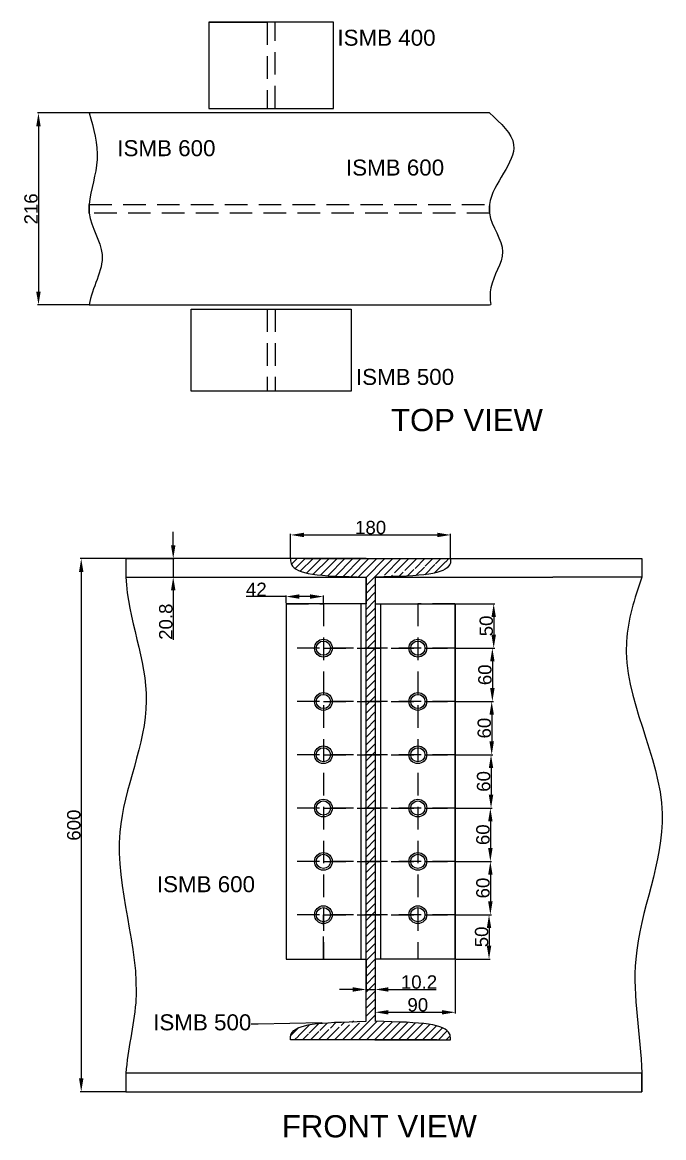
# Model space of a CAD drawing. Header units: inches. Extents: x 1412 to 2989, y 242 to 1611.
# Drawn here: x 2267 to 2989, y 319 to 1574 of the extents above; entities that cross this region are included whole.
import ezdxf
from ezdxf import colors
from ezdxf.entities.mleader import LeaderData, LeaderLine
from ezdxf.math import Vec2, Vec3

# ---------------------------------------------------------------- set-up
doc = ezdxf.new("R2010")
doc.units = ezdxf.units.IN
doc.header["$MEASUREMENT"] = 0
doc.linetypes.add('DASHEDX2', pattern=[38.099999999999994, 25.4, -12.7])
doc.styles.get("Standard").update_dxf_attribs({"font": 'arial.ttf'})
doc.dimstyles.new('ISO-25', dxfattribs={"dimtxt": 15, "dimasz": 15, "dimexe": 1.25, "dimexo": 0.625, "dimtad": 1, "dimdec": 4, "dimtxsty": 'Standard', "dimcen": 2.5, "dimadec": 0, "dimazin": 0, "dimtfac": 1, "dimtdec": 4, "dimtmove": 0, "dimatfit": 3, "dimfxl": 1, "dimarcsym": 0})

# ---------------------------------------------------------------- blocks, each defined once
blk = doc.blocks.new('*U41')
at = {"linetype": 'DASHEDX2'}
for p, q in [((95.1000000000056, 0), (-95.10000000000537, 0)), ((-53.10000000000468, 0), (95.1000000000056, 0))]:
    blk.add_line(p, q, dxfattribs=at)
for centre, radius in [((-53.10000000000446, 0), 10), ((-53.10000000000446, 0), 8), ((53.10000000000559, 0), 10), ((53.10000000000559, 0), 8)]:
    blk.add_circle(centre, radius)
blk = doc.blocks.new('*U42')
at = {"color": 0, "linetype": 'ByBlock', "lineweight": -2, "transparency": 16777216}
for p in [(1.83697019872103e-14, 300), (1.469576158976824e-14, 240), (1.102182119232618e-14, 180), (7.34788079488412e-15, 120), (3.67394039744206e-15, 60), (0, 0)]:
    blk.add_blockref('*U41', p, dxfattribs=at)
blk = doc.blocks.new('*D46')
at = {"color": 0, "lineweight": -2, "transparency": 16777216}
for p, q in [((2342.002299462543, 1471.893351830007), (2284.199578141892, 1471.893351830007)), ((2285.449578141892, 1456.893351830007), (2285.449578141892, 1270.893351830006)), ((2342.002299462543, 1255.893351830006), (2284.199578141892, 1255.893351830006))]:
    blk.add_line(p, q, dxfattribs=at)
at = {"color": 0, "transparency": 16777216}
for points in [[(2282.949578141892, 1456.893351830007), (2287.949578141892, 1456.893351830007), (2285.449578141892, 1471.893351830007)], [(2282.949578141892, 1270.893351830006), (2287.949578141892, 1270.893351830006), (2285.449578141892, 1255.893351830006)]]:
    blk.add_solid(points, dxfattribs=at)
at = {"layer": 'Defpoints', "color": 0, "transparency": 16777216}
for p in [(2342.627299462543, 1471.893351830007), (2285.449578141892, 1255.893351830006), (2342.627299462543, 1255.893351830006)]:
    blk.add_point(p, dxfattribs=at)
at = {"color": 0, "transparency": 16777216, "insert": (2277.165983326067, 1363.893351830006), "char_height": 15, "attachment_point": 5, "rotation": 90}
blk.add_mtext('216', dxfattribs=at)
blk = doc.blocks.new('*D53')
at = {"color": 0, "lineweight": -2, "transparency": 16777216}
for p, q in [((2568.970801207175, 970.9116083814591), (2568.970801207175, 998.1490227201108)), ((2583.970801207175, 996.8990227201108), (2733.970801207176, 996.8990227201108)), ((2748.970801207176, 970.9116083814591), (2748.970801207176, 998.1490227201108))]:
    blk.add_line(p, q, dxfattribs=at)
at = {"color": 0, "transparency": 16777216}
for points in [[(2583.970801207175, 999.3990227201108), (2583.970801207175, 994.3990227201108), (2568.970801207175, 996.8990227201108)], [(2733.970801207176, 999.3990227201108), (2733.970801207176, 994.3990227201108), (2748.970801207176, 996.8990227201108)]]:
    blk.add_solid(points, dxfattribs=at)
at = {"layer": 'Defpoints', "color": 0, "transparency": 16777216}
for p in [(2748.970801207176, 996.8990227201108), (2568.970801207175, 970.2866083814591), (2748.970801207176, 970.2866083814591)]:
    blk.add_point(p, dxfattribs=at)
at = {"color": 0, "transparency": 16777216, "insert": (2658.970801207175, 1005.182617535936), "char_height": 15, "attachment_point": 5}
blk.add_mtext('180', dxfattribs=at)
blk = doc.blocks.new('*D54')
at = {"color": 0, "lineweight": -2, "transparency": 16777216}
for p, q in [((2563.870801207165, 927.5593015547735), (2518.897119990966, 927.5593015547735)), ((2563.870801207165, 920.1116083814593), (2563.870801207165, 928.8093015547735)), ((2590.870801207165, 927.5593015547735), (2578.870801207165, 927.5593015547735)), ((2605.870801207165, 920.1116083814593), (2605.870801207165, 928.8093015547735))]:
    blk.add_line(p, q, dxfattribs=at)
at = {"color": 0, "transparency": 16777216}
for points in [[(2578.870801207165, 930.0593015547735), (2578.870801207165, 925.0593015547735), (2563.870801207165, 927.5593015547735)], [(2590.870801207165, 930.0593015547735), (2590.870801207165, 925.0593015547735), (2605.870801207165, 927.5593015547735)]]:
    blk.add_solid(points, dxfattribs=at)
at = {"layer": 'Defpoints', "color": 0, "transparency": 16777216}
for p in [(2563.870801207165, 927.5593015547735), (2563.870801207165, 919.4866083814593), (2605.870801207165, 919.4866083814593)]:
    blk.add_point(p, dxfattribs=at)
at = {"color": 0, "transparency": 16777216, "insert": (2530.490742091921, 935.7149973255783), "char_height": 15, "attachment_point": 5}
blk.add_mtext('42', dxfattribs=at)
blk = doc.blocks.new('*D55')
at = {"color": 0, "lineweight": -2, "transparency": 16777216}
for p, q in [((2437.001562183659, 985.2866083814596), (2437.001562183659, 1000.28660838146)), ((2384.469438923847, 970.2866083814596), (2438.251562183659, 970.2866083814596)), ((2437.001562183659, 970.2866083814596), (2437.001562183659, 949.4866083814596)), ((2384.469438923847, 949.4866083814596), (2438.251562183659, 949.4866083814596)), ((2437.001562183659, 934.4866083814596), (2437.001562183659, 878.9869494455796))]:
    blk.add_line(p, q, dxfattribs=at)
at = {"color": 0, "transparency": 16777216}
for points in [[(2434.501562183659, 985.2866083814596), (2439.501562183659, 985.2866083814596), (2437.001562183659, 970.2866083814596)], [(2434.501562183659, 934.4866083814596), (2439.501562183659, 934.4866083814596), (2437.001562183659, 949.4866083814596)]]:
    blk.add_solid(points, dxfattribs=at)
at = {"layer": 'Defpoints', "color": 0, "transparency": 16777216}
for p in [(2383.844438923847, 970.2866083814596), (2383.844438923847, 949.4866083814596), (2437.001562183659, 949.4866083814596)]:
    blk.add_point(p, dxfattribs=at)
at = {"color": 0, "transparency": 16777216, "insert": (2428.717967367833, 899.2367789135187), "char_height": 15, "attachment_point": 5, "rotation": 90}
blk.add_mtext('20.8', dxfattribs=at)
blk = doc.blocks.new('*D56')
at = {"color": 0, "lineweight": -2, "transparency": 16777216}
for p, q in [((2383.219438923847, 970.2866083814596), (2332.289226846243, 970.2866083814596)), ((2333.539226846243, 955.2866083814596), (2333.539226846243, 385.2866083814594)), ((2383.219438923847, 370.2866083814594), (2332.289226846243, 370.2866083814594))]:
    blk.add_line(p, q, dxfattribs=at)
at = {"color": 0, "transparency": 16777216}
for points in [[(2331.039226846243, 955.2866083814596), (2336.039226846243, 955.2866083814596), (2333.539226846243, 970.2866083814596)], [(2331.039226846243, 385.2866083814594), (2336.039226846243, 385.2866083814594), (2333.539226846243, 370.2866083814594)]]:
    blk.add_solid(points, dxfattribs=at)
at = {"layer": 'Defpoints', "color": 0, "transparency": 16777216}
for p in [(2383.844438923847, 970.2866083814596), (2333.539226846243, 370.2866083814594), (2383.844438923847, 370.2866083814594)]:
    blk.add_point(p, dxfattribs=at)
at = {"color": 0, "transparency": 16777216, "insert": (2325.255632030417, 670.2866083814587), "char_height": 15, "attachment_point": 5, "rotation": 90}
blk.add_mtext('600', dxfattribs=at)
blk = doc.blocks.new('*D57')
at = {"color": 0, "lineweight": -2, "transparency": 16777216}
for p, q in [((2664.070801207176, 518.8616083814591), (2664.070801207176, 458.4102583950895)), ((2754.070801207176, 518.8616083814592), (2754.070801207176, 458.4102583950895)), ((2679.070801207176, 459.6602583950895), (2739.070801207176, 459.6602583950895))]:
    blk.add_line(p, q, dxfattribs=at)
at = {"color": 0, "transparency": 16777216}
for points in [[(2679.070801207176, 462.1602583950895), (2679.070801207176, 457.1602583950895), (2664.070801207176, 459.6602583950895)], [(2739.070801207176, 462.1602583950895), (2739.070801207176, 457.1602583950895), (2754.070801207176, 459.6602583950895)]]:
    blk.add_solid(points, dxfattribs=at)
at = {"layer": 'Defpoints', "color": 0, "transparency": 16777216}
for p in [(2664.070801207176, 519.4866083814591), (2754.070801207176, 519.4866083814592), (2754.070801207176, 459.6602583950895)]:
    blk.add_point(p, dxfattribs=at)
at = {"color": 0, "transparency": 16777216, "insert": (2712.025790656675, 467.9438532109149), "char_height": 15, "attachment_point": 5}
blk.add_mtext('90', dxfattribs=at)
blk = doc.blocks.new('*D58')
at = {"color": 0, "lineweight": -2, "transparency": 16777216}
for p, q in [((2653.870801207176, 518.8616083814595), (2653.870801207176, 484.0825680074091)), ((2664.070801207176, 518.8616083814591), (2664.070801207176, 484.0825680074091)), ((2638.870801207176, 485.3325680074091), (2623.870801207176, 485.3325680074091)), ((2653.870801207176, 485.3325680074091), (2664.070801207176, 485.3325680074091)), ((2679.070801207176, 485.3325680074091), (2732.71848197116, 485.3325680074091))]:
    blk.add_line(p, q, dxfattribs=at)
at = {"color": 0, "transparency": 16777216}
for points in [[(2638.870801207176, 487.8325680074091), (2638.870801207176, 482.8325680074091), (2653.870801207176, 485.3325680074091)], [(2679.070801207176, 487.8325680074091), (2679.070801207176, 482.8325680074091), (2664.070801207176, 485.3325680074091)]]:
    blk.add_solid(points, dxfattribs=at)
at = {"layer": 'Defpoints', "color": 0, "transparency": 16777216}
for p in [(2653.870801207176, 519.4866083814595), (2664.070801207176, 519.4866083814591), (2664.070801207176, 485.3325680074091)]:
    blk.add_point(p, dxfattribs=at)
at = {"color": 0, "transparency": 16777216, "insert": (2713.394641589168, 493.6161628232345), "char_height": 15, "attachment_point": 5}
blk.add_mtext('10.2', dxfattribs=at)
blk = doc.blocks.new('*D59')
at = {"color": 0, "lineweight": -2, "transparency": 16777216}
for p, q in [((2754.695801207177, 919.4866083814596), (2798.634554100312, 919.4866083814596)), ((2797.384554100312, 904.4866083814596), (2797.384554100312, 884.4866083814599)), ((2754.695801207177, 869.4866083814599), (2798.634554100312, 869.4866083814599))]:
    blk.add_line(p, q, dxfattribs=at)
at = {"color": 0, "transparency": 16777216}
for points in [[(2794.884554100312, 904.4866083814596), (2799.884554100312, 904.4866083814596), (2797.384554100312, 919.4866083814596)], [(2794.884554100312, 884.4866083814599), (2799.884554100312, 884.4866083814599), (2797.384554100312, 869.4866083814599)]]:
    blk.add_solid(points, dxfattribs=at)
at = {"layer": 'Defpoints', "color": 0, "transparency": 16777216}
for p in [(2754.070801207177, 919.4866083814596), (2754.070801207177, 869.4866083814599), (2797.384554100312, 869.4866083814599)]:
    blk.add_point(p, dxfattribs=at)
at = {"color": 0, "transparency": 16777216, "insert": (2789.100959284487, 894.4866083814587), "char_height": 15, "attachment_point": 5, "rotation": 90}
blk.add_mtext('50', dxfattribs=at)
blk = doc.blocks.new('*D60')
at = {"color": 0, "lineweight": -2, "transparency": 16777216}
for p, q in [((2754.695801207177, 869.4866083814595), (2797.132674339296, 869.4866083814595)), ((2795.882674339296, 854.4866083814595), (2795.882674339296, 824.4866083814599)), ((2754.695801207177, 809.4866083814599), (2797.132674339296, 809.4866083814599))]:
    blk.add_line(p, q, dxfattribs=at)
at = {"color": 0, "transparency": 16777216}
for points in [[(2793.382674339296, 854.4866083814595), (2798.382674339296, 854.4866083814595), (2795.882674339296, 869.4866083814595)], [(2793.382674339296, 824.4866083814599), (2798.382674339296, 824.4866083814599), (2795.882674339296, 809.4866083814599)]]:
    blk.add_solid(points, dxfattribs=at)
at = {"layer": 'Defpoints', "color": 0, "transparency": 16777216}
for p in [(2754.070801207177, 869.4866083814595), (2754.070801207177, 809.4866083814599), (2795.882674339296, 809.4866083814599)]:
    blk.add_point(p, dxfattribs=at)
at = {"color": 0, "transparency": 16777216, "insert": (2787.599079523471, 839.4866083814586), "char_height": 15, "attachment_point": 5, "rotation": 90}
blk.add_mtext('60', dxfattribs=at)
blk = doc.blocks.new('*D61')
at = {"color": 0, "lineweight": -2, "transparency": 16777216}
for p, q in [((2754.695801207177, 809.4866083814599), (2796.381734458786, 809.4866083814599)), ((2795.131734458786, 794.4866083814599), (2795.131734458786, 764.4866083814596)), ((2754.695801207177, 749.4866083814596), (2796.381734458786, 749.4866083814596))]:
    blk.add_line(p, q, dxfattribs=at)
at = {"color": 0, "transparency": 16777216}
for points in [[(2792.631734458786, 794.4866083814599), (2797.631734458786, 794.4866083814599), (2795.131734458786, 809.4866083814599)], [(2792.631734458786, 764.4866083814596), (2797.631734458786, 764.4866083814596), (2795.131734458786, 749.4866083814596)]]:
    blk.add_solid(points, dxfattribs=at)
at = {"layer": 'Defpoints', "color": 0, "transparency": 16777216}
for p in [(2754.070801207177, 809.4866083814599), (2754.070801207177, 749.4866083814596), (2795.131734458786, 749.4866083814596)]:
    blk.add_point(p, dxfattribs=at)
at = {"color": 0, "transparency": 16777216, "insert": (2786.848139642961, 779.4866083814588), "char_height": 15, "attachment_point": 5, "rotation": 90}
blk.add_mtext('60', dxfattribs=at)
blk = doc.blocks.new('*D62')
at = {"color": 0, "lineweight": -2, "transparency": 16777216}
for p, q in [((2754.695801207177, 749.4866083814596), (2795.630794578278, 749.4866083814596)), ((2794.380794578278, 734.4866083814596), (2794.380794578278, 704.4866083814596)), ((2754.695801207177, 689.4866083814596), (2795.630794578278, 689.4866083814596))]:
    blk.add_line(p, q, dxfattribs=at)
at = {"color": 0, "transparency": 16777216}
for points in [[(2791.880794578278, 734.4866083814596), (2796.880794578278, 734.4866083814596), (2794.380794578278, 749.4866083814596)], [(2791.880794578278, 704.4866083814596), (2796.880794578278, 704.4866083814596), (2794.380794578278, 689.4866083814596)]]:
    blk.add_solid(points, dxfattribs=at)
at = {"layer": 'Defpoints', "color": 0, "transparency": 16777216}
for p in [(2754.070801207177, 749.4866083814596), (2754.070801207177, 689.4866083814596), (2794.380794578278, 689.4866083814596)]:
    blk.add_point(p, dxfattribs=at)
at = {"color": 0, "transparency": 16777216, "insert": (2786.097199762452, 719.4866083814587), "char_height": 15, "attachment_point": 5, "rotation": 90}
blk.add_mtext('60', dxfattribs=at)
blk = doc.blocks.new('*D63')
at = {"color": 0, "lineweight": -2, "transparency": 16777216}
for p, q in [((2754.695801207177, 689.4866083814596), (2794.879854697773, 689.4866083814596)), ((2793.629854697773, 674.4866083814596), (2793.629854697773, 644.4866083814596)), ((2754.695801207177, 629.4866083814596), (2794.879854697773, 629.4866083814596))]:
    blk.add_line(p, q, dxfattribs=at)
at = {"color": 0, "transparency": 16777216}
for points in [[(2791.129854697773, 674.4866083814596), (2796.129854697773, 674.4866083814596), (2793.629854697773, 689.4866083814596)], [(2791.129854697773, 644.4866083814596), (2796.129854697773, 644.4866083814596), (2793.629854697773, 629.4866083814596)]]:
    blk.add_solid(points, dxfattribs=at)
at = {"layer": 'Defpoints', "color": 0, "transparency": 16777216}
for p in [(2754.070801207177, 689.4866083814596), (2754.070801207177, 629.4866083814596), (2793.629854697773, 629.4866083814596)]:
    blk.add_point(p, dxfattribs=at)
at = {"color": 0, "transparency": 16777216, "insert": (2785.346259881947, 659.4866083814587), "char_height": 15, "attachment_point": 5, "rotation": 90}
blk.add_mtext('60', dxfattribs=at)
blk = doc.blocks.new('*D64')
at = {"color": 0, "lineweight": -2, "transparency": 16777216}
for p, q in [((2754.695801207177, 629.4866083814599), (2794.879854697773, 629.4866083814599)), ((2793.629854697773, 614.4866083814599), (2793.629854697773, 584.4866083814596)), ((2754.695801207177, 569.4866083814596), (2794.879854697773, 569.4866083814596))]:
    blk.add_line(p, q, dxfattribs=at)
at = {"color": 0, "transparency": 16777216}
for points in [[(2791.129854697773, 614.4866083814599), (2796.129854697773, 614.4866083814599), (2793.629854697773, 629.4866083814599)], [(2791.129854697773, 584.4866083814596), (2796.129854697773, 584.4866083814596), (2793.629854697773, 569.4866083814596)]]:
    blk.add_solid(points, dxfattribs=at)
at = {"layer": 'Defpoints', "color": 0, "transparency": 16777216}
for p in [(2754.070801207177, 629.4866083814599), (2754.070801207177, 569.4866083814596), (2793.629854697773, 569.4866083814596)]:
    blk.add_point(p, dxfattribs=at)
at = {"color": 0, "transparency": 16777216, "insert": (2785.346259881947, 599.4866083814588), "char_height": 15, "attachment_point": 5, "rotation": 90}
blk.add_mtext('60', dxfattribs=at)
blk = doc.blocks.new('*D65')
at = {"color": 0, "lineweight": -2, "transparency": 16777216}
for p, q in [((2754.695801207177, 569.4866083814596), (2793.377974936755, 569.4866083814596)), ((2792.127974936755, 554.4866083814596), (2792.127974936755, 534.4866083814594)), ((2754.695801207177, 519.4866083814594), (2793.377974936755, 519.4866083814594))]:
    blk.add_line(p, q, dxfattribs=at)
at = {"color": 0, "transparency": 16777216}
for points in [[(2789.627974936755, 554.4866083814596), (2794.627974936755, 554.4866083814596), (2792.127974936755, 569.4866083814596)], [(2789.627974936755, 534.4866083814594), (2794.627974936755, 534.4866083814594), (2792.127974936755, 519.4866083814594)]]:
    blk.add_solid(points, dxfattribs=at)
at = {"layer": 'Defpoints', "color": 0, "transparency": 16777216}
for p in [(2754.070801207177, 569.4866083814596), (2754.070801207177, 519.4866083814594), (2792.127974936755, 519.4866083814594)]:
    blk.add_point(p, dxfattribs=at)
at = {"color": 0, "transparency": 16777216, "insert": (2783.84438012093, 544.4866083814587), "char_height": 15, "attachment_point": 5, "rotation": 90}
blk.add_mtext('50', dxfattribs=at)

msp = doc.modelspace()

# ---------------------------------------------------------------- hatches: boundary and pattern name
h = msp.add_hatch()
h.set_pattern_fill('ANSI31', color=256, scale=2)
h.set_pattern_definition([(45, (1563.720393359228, 1152.092623422097), (-4.490128060534577, 4.490128060534577), [])])
edge = h.paths.add_edge_path()
edge.add_line((2583.844438923846, 970.2866083814591), (2568.970801207175, 970.2866083814591))
edge.add_line((2568.970801207175, 970.2866083814591), (2568.970801207175, 967.9856737861605))
edge.add_spline(control_points=[(2568.970801207175, 967.9856737861596), (2569.063273538242, 965.9003370176937), (2573.449332471987, 952.458989751233), (2599.361772594955, 950.668731329781), (2653.870801207176, 949.4866083814592)], knot_values=[2.506064292103566, 2.506064292103566, 2.506064292103566, 2.506064292103566, 10.40000000000001, 95.93461287689328, 95.93461287689394, 95.93461287689394, 95.93461287689394], degree=3, periodic=0)
edge.add_line((2653.870801207165, 949.4866083814594), (2653.870801207172, 924.4866083814593))
edge.add_line((2653.870801207172, 924.4866083814593), (2653.870801207167, 524.4866083814593))
edge.add_line((2653.870801207167, 524.4866083814593), (2653.870801207176, 449.4778460162347))
edge.add_spline(control_points=[(2653.691623293727, 449.4725064458621), (2599.182594681507, 448.2903834975509), (2573.270154558532, 446.5001250761037), (2568.884095624789, 433.0587778096387), (2568.791623293722, 430.973441041163)], knot_values=[2.50606429208392, 2.50606429208392, 2.50606429208392, 2.506064292084574, 88.04067716897785, 95.93461287689394, 95.93461287689394, 95.93461287689394, 95.93461287689394], degree=3, periodic=0)
edge.add_line((2568.791623293722, 430.973441041163), (2568.791623293722, 428.6725064458622))
edge.add_line((2568.791623293722, 428.6725064458622), (2653.691623293722, 428.6725064458622))
edge.add_line((2653.691623293722, 428.6725064458622), (2733.917985577052, 428.6725064458622))
edge.add_line((2733.917985577052, 428.6725064458622), (2748.791623293724, 428.6725064458622))
edge.add_line((2748.791623293724, 428.6725064458622), (2748.791623293724, 430.9734410411623))
edge.add_spline(control_points=[(2748.791623293724, 430.9734410411619), (2748.699150962656, 433.0587778096277), (2744.313092028911, 446.5001250760882), (2718.400651905943, 448.2903834975402), (2663.891623293723, 449.4725064458621)], knot_values=[2.506064292103566, 2.506064292103566, 2.506064292103566, 2.506064292103566, 10.40000000000001, 95.93461287689328, 95.93461287689394, 95.93461287689394, 95.93461287689394], degree=3, periodic=0)
edge.add_line((2664.070801207176, 449.4671668754893), (2664.070801207176, 949.4866083814593))
edge.add_spline(control_points=[(2664.070801207171, 949.4866083814592), (2718.579829819391, 950.6687313297704), (2744.492269942366, 952.4589897512176), (2748.87832887611, 965.9003370176825), (2748.970801207176, 967.9856737861583)], knot_values=[2.50606429208392, 2.50606429208392, 2.50606429208392, 2.506064292084574, 88.04067716897785, 95.93461287689394, 95.93461287689394, 95.93461287689394, 95.93461287689394], degree=3, periodic=0)
edge.add_line((2748.970801207176, 967.9856737861583), (2748.970801207176, 970.2866083814591))
edge.add_line((2748.970801207176, 970.2866083814591), (2664.070801207176, 970.2866083814591))
edge.add_line((2664.070801207176, 970.2866083814591), (2583.844438923847, 970.2866083814591))

# ---------------------------------------------------------------- linework, layer by layer
for p, q in [((2551.527299462542, 1573.893351830006), (2477.077299462542, 1573.893351830006)), ((2477.077299462542, 1573.893351830006), (2477.077299462542, 1476.893351830006)), ((2477.077299462542, 1573.893351830006), (2542.627299462542, 1573.893351830006)), ((2617.077299462542, 1573.893351830006), (2551.527299462542, 1573.893351830006)), ((2617.077299462542, 1476.893351830006), (2617.077299462542, 1573.893351830006)), ((2792.627299462542, 1471.893351830006), (2342.627299462542, 1471.893351830006)), ((2477.077299462542, 1476.893351830006), (2617.077299462542, 1476.893351830006)), ((2542.627299462542, 1476.893351830006), (2551.527299462542, 1476.893351830006)), ((2342.627299462542, 1255.893351830006), (2792.627299462542, 1255.893351830006)), ((2792.627299462542, 1255.893351830006), (2794.122871982204, 1256.120351263412)), ((2457.077299462542, 1158.893351830006), (2457.077299462542, 1250.893351830006)), ((2457.077299462542, 1250.893351830006), (2637.077299462542, 1250.893351830006)), ((2637.077299462542, 1250.893351830006), (2637.077299462542, 1158.893351830006)), ((2551.527299462542, 1158.893351830006), (2457.077299462542, 1158.893351830006)), ((2637.077299462542, 1158.893351830006), (2551.527299462542, 1158.893351830006)), ((2483.844438923846, 970.2866083814591), (2383.844438923846, 970.2866083814591)), ((2383.844438923846, 970.2866083814591), (2383.844438923846, 949.4866083814592)), ((2583.844438923846, 970.2866083814591), (2483.844438923846, 970.2866083814591)), ((2653.870801207175, 970.2866083814591), (2568.970801207175, 970.2866083814591)), ((2568.970801207175, 970.2866083814591), (2568.970801207175, 967.9838416932577)), ((2583.844438923846, 970.2866083814591), (2763.844438923846, 970.2866083814591)), ((2664.070801207176, 970.2866083814591), (2748.970801207176, 970.2866083814591)), ((2748.970801207176, 970.2866083814591), (2748.970801207176, 967.9856737861583)), ((2763.844438923846, 970.2866083814591), (2863.844438923846, 970.2866083814591)), ((2863.844438923846, 970.2866083814591), (2963.844438923846, 970.2866083814591)), ((2963.844438923846, 970.2866083814591), (2963.844438923846, 949.4866083814592)), ((2963.844438923846, 970.2866083814591), (2963.844438923846, 949.4866083814592)), ((2383.844438923846, 949.4866083814592), (2483.844438923846, 949.4866083814592)), ((2483.844438923846, 949.4866083814592), (2572.754274677586, 949.4866083814592)), ((2572.754274677586, 949.4866083814592), (2653.870801207175, 949.4866083814593)), ((2653.870801207176, 449.4866083814592), (2653.870801207175, 949.4866083814592)), ((2653.870801207165, 949.4866083814593), (2653.870801207172, 924.4866083814593)), ((2653.870801207165, 949.4866083814593), (2653.870801207165, 919.4866083814593)), ((2664.070801207176, 949.4866083814591), (2863.844438923846, 949.4866083814591)), ((2664.070801207176, 949.4866083814592), (2664.070801207176, 449.4866083814592)), ((2664.070801207176, 949.4866083814591), (2664.070801207176, 924.4866083814591)), ((2664.070801207176, 949.4866083814591), (2664.070801207176, 919.4866083814591)), ((2963.844438923846, 949.4866083814592), (2863.844438923846, 949.4866083814591)), ((2653.870801207165, 919.4866083814593), (2563.870801207165, 919.4866083814593)), ((2563.870801207165, 919.4866083814593), (2563.870801207165, 519.4866083814593)), ((2653.870801207165, 919.4866083814593), (2647.870801207165, 919.4866083814593)), ((2647.870801207165, 919.4866083814593), (2647.870801207165, 519.4866083814593)), ((2664.070801207176, 919.4866083814591), (2754.070801207176, 919.4866083814591)), ((2664.070801207176, 919.4866083814591), (2670.070801207176, 919.4866083814591)), ((2670.070801207176, 919.4866083814591), (2670.070801207176, 519.4866083814591)), ((2754.070801207176, 919.4866083814591), (2754.070801207176, 519.4866083814591)), ((2754.070801207176, 519.4866083814591), (2754.070801207176, 919.4866083814592)), ((2563.870801207165, 519.4866083814593), (2653.870801207176, 519.4866083814595)), ((2754.070801207176, 519.4866083814591), (2664.070801207176, 519.4866083814591)), ((2568.791623293722, 428.6725064458622), (2568.791623293722, 430.973441041163)), ((2733.917985577052, 428.6725064458622), (2568.791623293722, 428.672506445862)), ((2653.691623293722, 428.6725064458622), (2568.791623293722, 428.6725064458622)), ((2663.891623293724, 428.6725064458622), (2748.791623293724, 428.6725064458622)), ((2748.791623293724, 428.6725064458622), (2748.791623293724, 430.9752731340636)), ((2963.844438923846, 391.0866083814593), (2383.844438923846, 391.0866083814593)), ((2963.844438923846, 370.2866083814594), (2963.844438923846, 391.0866083814593)), ((2383.844438923846, 370.2866083814592), (2963.844438923846, 370.2866083814594))]:
    msp.add_line(p, q)
at = {"linetype": 'DASHEDX2'}
for p, q in [((2542.627299462542, 1573.893351830006), (2542.627299462542, 1476.893351830006)), ((2551.527299462542, 1476.893351830006), (2551.527299462542, 1573.893351830006)), ((2342.627299462542, 1368.893351830006), (2792.627299462542, 1368.893351830006)), ((2342.627299462542, 1358.893351830006), (2342.627299462542, 1368.893351830006)), ((2792.627299462542, 1368.893351830006), (2792.627299462542, 1358.893351830006)), ((2792.627299462542, 1358.893351830006), (2342.627299462542, 1358.893351830006)), ((2542.627299462541, 1250.893351830006), (2542.627299462542, 1158.893351830006)), ((2551.527299462542, 1250.893351830006), (2551.527299462542, 1158.893351830006)), ((2664.070801207176, 949.4866083814591), (2664.070801207176, 919.4866083814591)), ((2563.870801207165, 919.4866083814593), (2605.870801207165, 919.4866083814593)), ((2605.870801207165, 919.4866083814593), (2605.870801207166, 519.4866083814594)), ((2605.870801207165, 919.4866083814593), (2605.870801207165, 869.4866083814593)), ((2754.070801207176, 919.4866083814591), (2712.070801207176, 919.4866083814591)), ((2712.070801207176, 919.4866083814591), (2712.070801207176, 519.4866083814591)), ((2754.070801207176, 869.4866083814593), (2563.870801207165, 869.4866083814593)), ((2605.870801207165, 869.4866083814593), (2754.070801207176, 869.4866083814593)), ((2605.870801207166, 519.4866083814594), (2605.870801207166, 569.4866083814594))]:
    msp.add_line(p, q, dxfattribs=at)
for points, knots in [([(2342.627299462542, 1471.893351830006), (2347.544870264481, 1454.36329258), (2357.20665866767, 1419.921140145275), (2342.739040360411, 1382.77106209797), (2341.926848804456, 1345.953374462291), (2369.498201991847, 1309.86700638235), (2345.402028129073, 1275.193848807392), (2342.627299462542, 1255.893351830006)], [0, 0, 0, 0, 53.18912611802543, 104.5032400347569, 114.5032400347569, 162.9380517027674, 221.4809235987152, 221.4809235987152, 221.4809235987152, 221.4809235987152]), ([(2792.627299462542, 1471.893351830006), (2805.425287347652, 1460.277275864711), (2838.853896455181, 1429.935845141918), (2792.285128952517, 1389.912307066222), (2792.082098745628, 1346.782651501733), (2818.745882129779, 1316.597431555594), (2792.270510732235, 1283.248770860626), (2793.165832012081, 1262.425753255212), (2794.122871982204, 1256.120351263412)], [0, 0, 0, 0, 44.96907036001744, 117.4601420542857, 127.4601420542857, 173.3593589846208, 215.6881054829911, 234.7591746807514, 234.7591746807514, 234.7591746807514, 234.7591746807514]), ([(2383.844438923846, 970.2866083814591), (2383.704030096194, 963.3481149656553), (2382.609734441171, 909.2720050494228), (2429.845197570287, 806.7910656449567), (2349.237588876611, 649.4486263115972), (2411.152734991301, 507.0898478696981), (2383.354450636916, 410.8795041034613), (2383.486942315549, 377.2020290998197), (2383.844438923846, 370.2866083814591)], [0, 0, 0, 0, 20.80000000000001, 162.1076822953684, 312.6505866141825, 505.7551163024499, 585.6389022924182, 606.4389022924182, 606.4389022924183, 606.4389022924183, 606.4389022924183]), ([(2568.970801207175, 970.2866083814591), (2568.84346420471, 966.6298031117537), (2572.754274677586, 952.5070104341142), (2599.361772594955, 950.668731329781), (2653.870801207176, 949.4866083814592)], [0, 0, 0, 0, 10.40000000000001, 95.93461287689328, 95.93461287689394, 95.93461287689394, 95.93461287689394]), ([(2748.970801207176, 967.9856737861583), (2748.87832887611, 965.9003370176825), (2744.492269942366, 952.4589897512176), (2718.579829819391, 950.6687313297704), (2664.070801207171, 949.4866083814592)], [2.50606429208392, 2.50606429208392, 2.50606429208392, 2.50606429208392, 10.40000000000001, 95.93461287689328, 95.93461287689394, 95.93461287689394, 95.93461287689394]), ([(2963.844438923846, 949.4866083814592), (2955.934473238609, 925.3874520563601), (2926.98253976404, 837.1800945933895), (3020.34182868951, 693.4638105173219), (2941.064085574987, 532.6089834975485), (2964.497552816904, 426.9757409183864), (2963.906038167718, 377.2191000297536), (2963.844438923846, 370.2866083814594)], [0, 0, 0, 0, 74.39467007364391, 272.2982152570735, 438.9431964955467, 567.4373663274487, 588.2373663274486, 588.2373663274486, 588.2373663274486, 588.2373663274486]), ([(2568.791623293722, 430.973441041163), (2568.884095624789, 433.0587778096387), (2573.270154558532, 446.5001250761037), (2599.182594681507, 448.2903834975509), (2653.691623293727, 449.4725064458621)], [2.50606429208392, 2.50606429208392, 2.50606429208392, 2.50606429208392, 10.40000000000001, 95.93461287689328, 95.93461287689394, 95.93461287689394, 95.93461287689394]), ([(2748.791623293724, 428.6725064458622), (2748.918960296189, 432.3293117155675), (2745.008149823313, 446.452104393207), (2718.400651905943, 448.2903834975402), (2663.891623293723, 449.4725064458621)], [0, 0, 0, 0, 10.40000000000001, 95.93461287689328, 95.93461287689394, 95.93461287689394, 95.93461287689394])]:
    msp.add_open_spline(points, degree=3, knots=knots)
for points in [[(2664.07080120718, 949.4866083814594), (2664.013185782317, 949.4819726194978), (2663.952404538019, 949.4772395326798), (2663.891623293722, 949.472506445862)], [(2653.691623293719, 449.4725064458619), (2653.749238718581, 449.4771422078235), (2653.81001996288, 449.4818752946414), (2653.870801207176, 449.4866083814593)]]:
    msp.add_open_spline(points, degree=3)

# ---------------------------------------------------------------- block references
msp.add_blockref('*U42', (2658.970801207171, 569.4866083814594))

# ---------------------------------------------------------------- texts
at = {"attachment_point": 1}
for s, width, heights, insert, char_height in [('ISMB 400', 170.5558282219871, [55.19847807450228], (2621.637024902062, 1565.543267666339), 18), ('ISMB 600', 170.5558282219871, [55.19847807450228], (2374.128695093006, 1441.231368830184), 18), ('ISMB 600', 170.5558282219871, [55.19847807450228], (2631.249505034008, 1419.403330148815), 18), ('ISMB 500', 170.5558282219871, [55.19847807450228], (2642.455262624022, 1183.776732323313), 18), ('TOP VIEW ', 315.7088403644393, [0], (2681.975167461229, 1138.745413942454), 25), ('ISMB 600', 170.5558282219871, [55.19847807450228], (2418.598223418689, 612.8152088744979), 18), ('ISMB 500', 170.5558282219871, [55.19847807450228], (2414.469787468784, 457.3572680398562), 18), ('FRONT VIEW ', 315.7088403644393, [30.44338335607094], (2559.24145291662, 343.8608548657527), 25)]:
    msp.add_mtext_dynamic_manual_height_columns(s, width=width, gutter_width=12.5, heights=heights, dxfattribs=dict(at, insert=insert, char_height=char_height))

# ---------------------------------------------------------------- dimensions: what is measured, and where the dimension line sits
for base, p1, p2, picture, middle in [((2285.449578141892, 1255.893351830006), (2342.627299462542, 1471.893351830006), (2342.627299462542, 1255.893351830006), '*D46', (2277.165983326067, 1363.893351830006)), ((2333.539226846243, 370.2866083814594), (2383.844438923846, 970.2866083814591), (2383.844438923846, 370.2866083814592), '*D56', (2325.255632030417, 670.2866083814587)), ((2797.384554100312, 869.4866083814599), (2754.070801207176, 919.4866083814592), (2754.070801207176, 869.4866083814594), '*D59', (2789.100959284487, 894.4866083814587)), ((2795.882674339296, 809.4866083814599), (2754.070801207176, 869.4866083814591), (2754.070801207176, 809.4866083814594), '*D60', (2787.599079523471, 839.4866083814586)), ((2795.131734458786, 749.4866083814596), (2754.070801207176, 809.4866083814594), (2754.070801207176, 749.4866083814594), '*D61', (2786.848139642961, 779.4866083814588)), ((2794.380794578278, 689.4866083814596), (2754.070801207176, 749.4866083814594), (2754.070801207176, 689.4866083814594), '*D62', (2786.097199762452, 719.4866083814587)), ((2793.629854697773, 629.4866083814596), (2754.070801207176, 689.4866083814594), (2754.070801207176, 629.4866083814594), '*D63', (2785.346259881947, 659.4866083814587)), ((2793.629854697773, 569.4866083814596), (2754.070801207176, 629.4866083814596), (2754.070801207176, 569.4866083814594), '*D64', (2785.346259881947, 599.4866083814588)), ((2792.127974936755, 519.4866083814594), (2754.070801207176, 569.4866083814594), (2754.070801207176, 519.4866083814592), '*D65', (2783.84438012093, 544.4866083814587))]:
    dim = msp.add_linear_dim(base=base, p1=p1, p2=p2, angle=90, dimstyle='ISO-25')
    dim.commit()
    dim.dimension.update_dxf_attribs({"geometry": picture, "text_midpoint": middle})
dim = msp.add_linear_dim(base=(2748.970801207176, 996.8990227201108), p1=(2568.970801207175, 970.2866083814591), p2=(2748.970801207176, 970.2866083814591), dimstyle='ISO-25')
dim.commit()
dim.dimension.update_dxf_attribs({"geometry": '*D53', "text_midpoint": (2658.970801207175, 1005.182617535936)})
dim = msp.add_linear_dim(base=(2437.001562183659, 949.4866083814596), p1=(2383.844438923846, 970.2866083814591), p2=(2383.844438923846, 949.4866083814592), angle=90, text='20.8', dimstyle='ISO-25')
dim.commit()
dim.dimension.update_dxf_attribs({"geometry": '*D55', "text_midpoint": (2428.717967367833, 899.2367789135187)})
for base, p1, p2, picture, middle in [((2563.870801207165, 927.5593015547735), (2605.870801207165, 919.4866083814593), (2563.870801207165, 919.4866083814593), '*D54', (2530.490742091921, 927.5593015547735)), ((2754.070801207176, 459.6602583950895), (2664.070801207176, 519.4866083814591), (2754.070801207176, 519.4866083814592), '*D57', (2712.025790656675, 459.6602583950895))]:
    dim = msp.add_linear_dim(base=base, p1=p1, p2=p2, dimstyle='ISO-25')
    dim.commit()
    dim.dimension.update_dxf_attribs({"geometry": picture, "text_midpoint": middle, "dimtype": 160})
dim = msp.add_linear_dim(base=(2664.070801207176, 485.3325680074091), p1=(2653.870801207176, 519.4866083814595), p2=(2664.070801207176, 519.4866083814591), text='10.2', dimstyle='ISO-25')
dim.commit()
dim.dimension.update_dxf_attribs({"geometry": '*D58', "text_midpoint": (2713.394641589168, 493.6161628232345)})

# ---------------------------------------------------------------- leaders
ml = msp.add_multileader_mtext('Standard')
ml.set_content('', color=256)
ml.set_leader_properties()
ml.build(insert=Vec2(0, 0))
ctx = ml.context
ctx.base_point, ctx.plane_origin = Vec3(2520.610470099698, 446.1947008704489), Vec3(2607.821778324199, 447.7094157675468)
ctx.text_align_type = 2
notes = []
notes.append((ctx, [(0, (1, 1, 0), (2532.610470099698, 446.1947008704489), (-1, 0), 8, [(0, [(2607.821778324199, 447.7094157675468)], 0, [])])]))
ctx.mtext.insert, ctx.mtext.alignment, ctx.mtext.flow_direction = Vec3(2522.610470099698, 448.1947008704489), 3, 5
for ctx, leaders in notes:
    for number, flags, end, landing, length, lines in leaders:
        leader = LeaderData()
        leader.index, (leader.has_last_leader_line, leader.has_dogleg_vector, leader.attachment_direction) = number, flags
        leader.last_leader_point, leader.dogleg_vector, leader.dogleg_length = Vec3(end), Vec3(landing), length
        for number, points, colour, breaks in lines:
            line = LeaderLine()
            line.index, line.vertices, line.color, line.breaks = number, Vec3.list(points), colors.encode_raw_color(colour), breaks
            leader.lines.append(line)
        ctx.leaders.append(leader)

doc.saveas('drawing.dxf')
